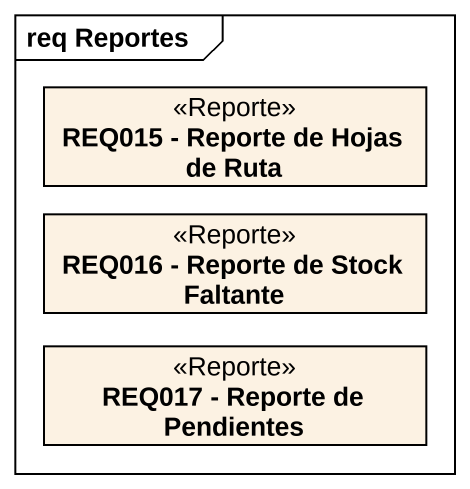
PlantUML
@startuml
mainframe req Reportes
hide circle
hide empty members
class "REQ015 - Reporte de Hojas de Ruta" as REQ015_Reporte_de_Hojas_de <<Reporte>>
class "REQ016 - Reporte de Stock Faltante" as REQ016_Reporte_de_Stock <<Reporte>>
class "REQ017 - Reporte de Pendientes" as REQ017_Reporte_de_Pendientes <<Reporte>>
@enduml
